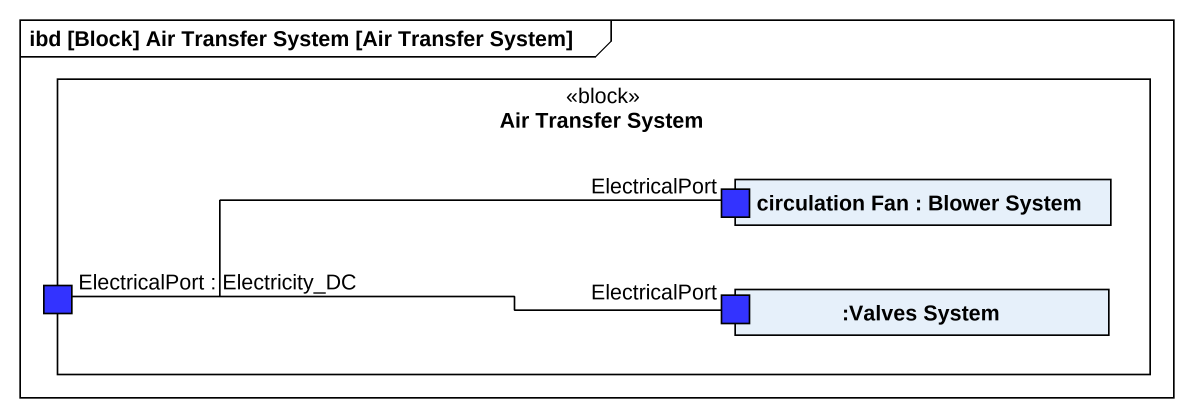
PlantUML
@startuml
mainframe ibd [Block] Air Transfer System [Air Transfer System]
rectangle "Air Transfer System" as Air_Transfer_System <<block>> {
  rectangle "circulation Fan : Blower System" as circulation_Fan {
    port ElectricalPort #3333FF
  }
  port "ElectricalPort : Electricity_DC" as ElectricalPort_Electricity #3333FF
  rectangle ":Valves System" as Valves_System {
    port "ElectricalPort" as ElectricalPort_2 #3333FF
  }
}
ElectricalPort_Electricity -right- ElectricalPort
ElectricalPort_Electricity -right- ElectricalPort_2
@enduml
